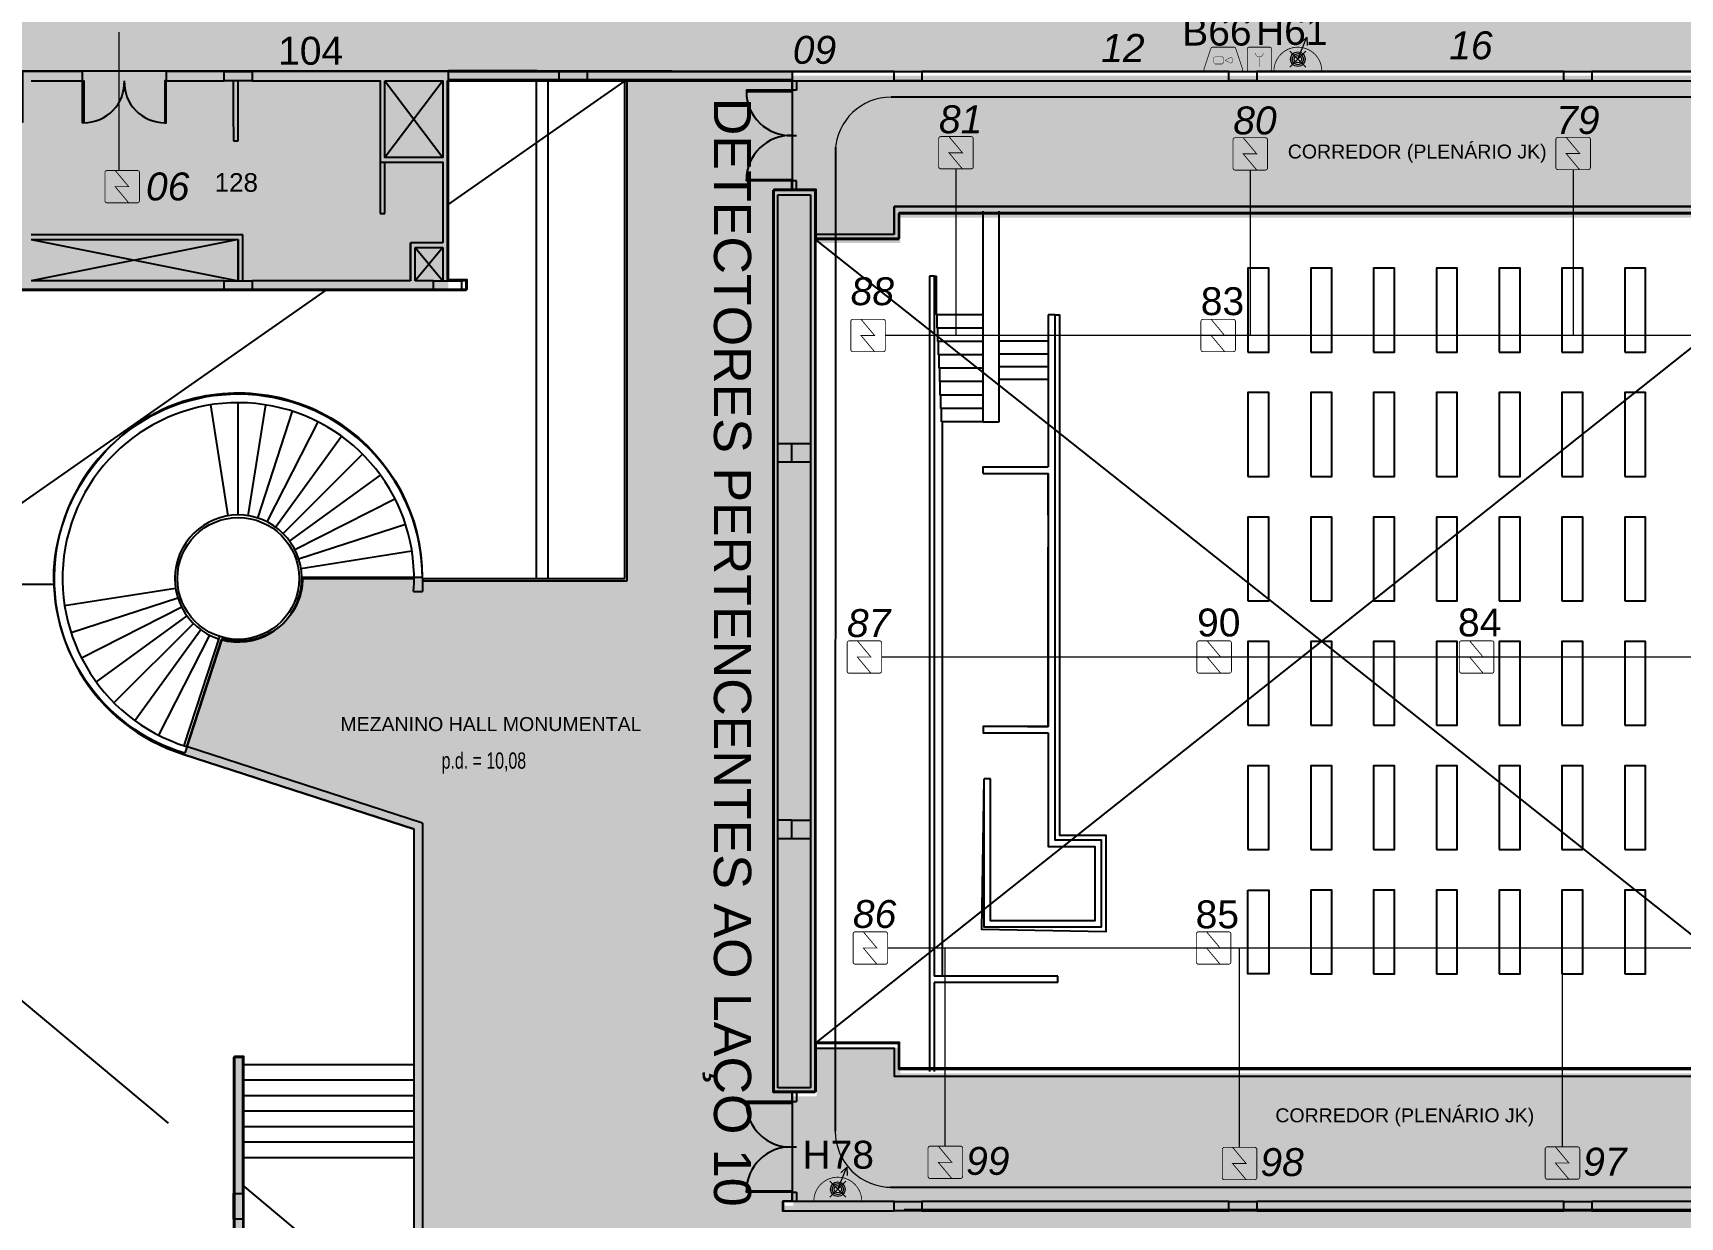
# Model space of a CAD drawing. Header units: metres. Extents: x -331 to 2982, y 362 to 2539.
# Drawn here: x 790.29 to 825.71, y 1563.09 to 1588.55 of the extents above; entities that cross this region are included whole.
import ezdxf
from ezdxf.enums import TextEntityAlignment as Align

# ---------------------------------------------------------------- set-up
doc = ezdxf.new("R2010")
doc.units = ezdxf.units.M
doc.layers.get('0').update_dxf_attribs({"color": 251})
for name, color, linetype in [('72_EGR_BASE_PRIMITIVE', 7, 'Continuous'), ('ALV', 251, 'Continuous'), ('CX', 251, 'Continuous'), ('Det', 251, 'Continuous'), ('DET. FUMAÇA', 1, 'Continuous'), ('Div', 251, 'Continuous'), ('Est', 251, 'Continuous'), ('Pis', 251, 'Continuous'), ('SALAS NOVAS', 7, 'Continuous'), ('Texto_Salas', 251, 'Continuous'), ('vis', 251, 'Continuous')]:
    doc.layers.add(name, color=color, linetype=linetype)
doc.layers.add('_corredores', color=251, linetype='Continuous', plot=False)
doc.layers.add('_salas', color=251, linetype='Continuous', plot=False)
doc.styles.add('DESTAQUE', font='arial.ttf', dxfattribs={"height": 0.4})
doc.styles.get("Standard").update_dxf_attribs({"font": 'arial.ttf', "height": 0.3})
doc.styles.add('X3G_ENTITY_1416AA3F', font='arial.ttf', dxfattribs={"height": 0.6})
doc.styles.add('X3G_ENTITY_1416AA71', font='arial.ttf', dxfattribs={"height": 0.6})
doc.styles.add('X3G_ENTITY_1416AAA3', font='arial.ttf', dxfattribs={"height": 0.6})
doc.styles.add('X3G_ENTITY_1416AAAD', font='arial.ttf', dxfattribs={"height": 0.6})
doc.styles.add('X3G_ENTITY_1416AAB7', font='arial.ttf', dxfattribs={"height": 0.6})
doc.styles.add('X3G_ENTITY_1416AF5C', font='arial.ttf', dxfattribs={"height": 0.6})
doc.styles.add('X3G_ENTITY_1416AF6B', font='arial.ttf', dxfattribs={"height": 0.6})
doc.styles.add('X3G_ENTITY_1416AF75', font='arial.ttf', dxfattribs={"height": 0.6})
doc.styles.add('X3G_ENTITY_1416AF93', font='arial.ttf', dxfattribs={"height": 0.6})
doc.styles.add('X3G_ENTITY_1416AF9D', font='arial.ttf', dxfattribs={"height": 0.6})
doc.styles.add('X3G_ENTITY_1416AFA7', font='arial.ttf', dxfattribs={"height": 0.6})
doc.styles.add('X3G_ENTITY_1416AFB9', font='arial.ttf', dxfattribs={"height": 0.6})
doc.styles.add('X3G_ENTITY_1416AFBB', font='arial.ttf', dxfattribs={"height": 0.6})
doc.styles.add('X3G_ENTITY_1416AFBD', font='arial.ttf', dxfattribs={"height": 0.6})
doc.styles.add('X3G_ENTITY_1416B605', font='arial.ttf', dxfattribs={"height": 0.6})
doc.styles.add('X3G_ENTITY_14218B85', font='arial.ttf', dxfattribs={"height": 0.6})
doc.styles.add('X3G_ENTITY_14218B86', font='arial.ttf', dxfattribs={"height": 0.6})
doc.styles.add('X3G_ENTITY_14218B87', font='arial.ttf', dxfattribs={"height": 0.6})
doc.styles.add('X3G_ENTITY_14218BC9', font='arial.ttf', dxfattribs={"height": 0.6})
doc.styles.add('X3G_ENTITY_14229F2C', font='arial.ttf', dxfattribs={"height": 0.6})
doc.styles.add('X3G_ENTITY_14229FC4', font='arial.ttf', dxfattribs={"height": 0.6})

# ---------------------------------------------------------------- blocks, each defined once
blk = doc.blocks.new('Detector de fumaça')
at = {"layer": 'DET. FUMAÇA', "linetype": 'Continuous', "lineweight": 15, "const_width": 0.0187}
blk.add_lwpolyline([(774.599, 539.816), (775.249, 539.816, -0.414214), (775.296, 539.769), (775.296, 539.167, -0.414214), (775.249, 539.12), (774.599, 539.12, -0.414214), (774.553, 539.167), (774.553, 539.769, -0.414214)], format="xyb", close=True, dxfattribs=at)
blk.add_lwpolyline([(774.773, 539.816), (775.064, 539.468), (774.773, 539.468), (775.064, 539.12)], dxfattribs=at)
blk = doc.blocks.new('WEW')
at = {"color": 1, "lineweight": 0, "true_color": 0xe60000}
for p, q in [((1781.244, 994.005), (1781.439, 994.482)), ((1781.439, 994.482), (1781.308, 994.36)), ((1781.439, 994.482), (1781.447, 994.302)), ((1781.075, 994.175), (1781.413, 993.836)), ((1781.413, 994.175), (1781.075, 993.836))]:
    blk.add_line(p, q, dxfattribs=at)
at = {"color": 1, "true_color": 0xe60000, "const_width": 0.0172}
for points in [[(1779.259, 993.747), (1780.023, 993.747, 0.511918), (1780.056, 993.793), (1779.907, 994.24, 0.322823), (1779.874, 994.263), (1779.408, 994.263, 0.322823), (1779.375, 994.24), (1779.226, 993.793, 0.511918)], [(1780.193, 994.263), (1780.641, 994.263, -0.414214), (1780.675, 994.229), (1780.675, 993.782, -0.414214), (1780.641, 993.747), (1780.193, 993.747, -0.414214), (1780.159, 993.782), (1780.159, 994.229, -0.414214)], [(1780.764, 993.748), (1781.724, 993.748, 0.435311), (1781.759, 993.784, 0.930949), (1780.73, 993.784, 0.435311)]]:
    blk.add_lwpolyline(points, format="xyb", close=True, dxfattribs=at)
at = {"color": 1, "true_color": 0xe60000, "const_width": 0.0086}
for points in [[(1780.336, 994.135), (1780.338, 994.117), (1780.344, 994.099), (1780.351, 994.088), (1780.365, 994.073), (1780.373, 994.067), (1780.386, 994.06), (1780.397, 994.057), (1780.413, 994.055), (1780.421, 994.055), (1780.431, 994.056), (1780.45, 994.062), (1780.464, 994.07), (1780.477, 994.082), (1780.488, 994.096), (1780.494, 994.11), (1780.497, 994.122), (1780.498, 994.13), (1780.498, 994.136)], [(1780.417, 993.837), (1780.417, 994.055)]]:
    blk.add_lwpolyline(points, dxfattribs=at)
for points in [[(1779.463, 994.06), (1779.617, 994.06), (1779.652, 994.026), (1779.652, 993.936), (1779.617, 993.902), (1779.463, 993.902), (1779.428, 993.936), (1779.428, 994.026)], [(1779.832, 993.936), (1779.832, 994.026), (1779.802, 994.044), (1779.679, 993.981), (1779.802, 993.918)]]:
    blk.add_lwpolyline(points, close=True, dxfattribs=at)
at = {"color": 1, "lineweight": 0, "true_color": 0xe60000}
for radius in [0.158, 0.119, 0.0774]:
    blk.add_circle((1781.244, 994.005), radius, dxfattribs=at)
blk = doc.blocks.new('1ec0c341-9e41-4af0-ab63-ad7bc14689a9')
at = {"color": 1, "lineweight": 0, "true_color": 0xe60000}
for p, q in [((807.868, 1562.431), (808.063, 1562.908)), ((808.063, 1562.908), (807.931, 1562.786)), ((808.063, 1562.908), (808.071, 1562.728)), ((807.698, 1562.601), (808.037, 1562.262)), ((808.037, 1562.601), (807.698, 1562.262))]:
    blk.add_line(p, q, dxfattribs=at)
at = {"color": 1, "true_color": 0xe60000, "const_width": 0.0172}
blk.add_lwpolyline([(807.388, 1562.174), (808.348, 1562.174, 0.435311), (808.382, 1562.21, 0.930949), (807.353, 1562.21, 0.435311)], format="xyb", close=True, dxfattribs=at)
at = {"color": 1, "lineweight": 0, "true_color": 0xe60000}
for radius in [0.158, 0.119, 0.0774]:
    blk.add_circle((807.868, 1562.431), radius, dxfattribs=at)

msp = doc.modelspace()

# ---------------------------------------------------------------- hatches: boundary and pattern name
at = {"layer": '_corredores', "transparency": 33554508}
h = msp.add_hatch(color=256, dxfattribs=at)
h.dxf.hatch_style = 1
h.paths.add_polyline_path([(849.579, 1608.941), (849.579, 1612.216), (852.229, 1612.216), (852.229, 1614.651), (851.629, 1614.651), (851.629, 1624.564), (870.399, 1624.564), (870.399, 1626.4), (870.209, 1626.4), (870.209, 1626.597), (870.023, 1626.784), (866.324, 1626.785), (866.308, 1626.751), (866.204, 1626.834), (865.442, 1627.594), (864.014, 1627.594), (862.586, 1627.594), (861.776, 1626.785), (861.74, 1626.785), (861.736, 1626.784), (861.723, 1626.783), (861.705, 1626.783), (858.111, 1626.785), (857.764, 1626.438), (857.417, 1626.785), (853.824, 1626.785), (853.808, 1626.751), (853.704, 1626.834), (852.942, 1627.594), (851.514, 1627.594), (849.768, 1627.594), (849.768, 1626.834), (849.628, 1626.834), (849.628, 1629.914), (841.254, 1629.914), (841.254, 1628.074), (840.494, 1628.074), (840.494, 1627.116), (840.776, 1626.834), (840.394, 1626.452), (840.062, 1626.785), (836.454, 1626.785), (836.439, 1626.751), (836.334, 1626.834), (835.573, 1627.594), (834.144, 1627.594), (832.716, 1627.594), (831.906, 1626.785), (831.87, 1626.785), (831.867, 1626.784), (831.853, 1626.783), (831.835, 1626.783), (828.241, 1626.785), (827.894, 1626.438), (827.548, 1626.785), (823.954, 1626.785), (823.938, 1626.751), (823.834, 1626.834), (823.072, 1627.594), (821.644, 1627.594), (820.215, 1627.594), (819.405, 1626.785), (819.37, 1626.785), (819.366, 1626.784), (819.353, 1626.783), (819.335, 1626.783), (815.741, 1626.785), (815.394, 1626.438), (815.047, 1626.785), (811.454, 1626.785), (811.438, 1626.751), (811.334, 1626.834), (810.572, 1627.594), (809.144, 1627.594), (807.715, 1627.594), (806.906, 1626.785), (806.87, 1626.785), (806.866, 1626.784), (806.853, 1626.783), (806.835, 1626.783), (803.241, 1626.785), (802.894, 1626.438), (802.547, 1626.785), (798.954, 1626.785), (798.938, 1626.751), (798.834, 1626.834), (798.072, 1627.594), (796.644, 1627.594), (795.215, 1627.594), (794.406, 1626.785), (794.37, 1626.785), (794.366, 1626.784), (794.353, 1626.783), (794.335, 1626.783), (790.741, 1626.785), (790.394, 1626.438), (790.047, 1626.785), (786.454, 1626.785), (786.438, 1626.751), (786.334, 1626.834), (785.572, 1627.594), (784.144, 1627.594), (782.716, 1627.594), (781.906, 1626.785), (781.87, 1626.785), (781.866, 1626.784), (781.853, 1626.783), (781.835, 1626.783), (778.241, 1626.785), (777.894, 1626.438), (777.547, 1626.785), (773.954, 1626.785), (773.938, 1626.751), (773.834, 1626.834), (773.072, 1627.594), (771.644, 1627.594), (770.216, 1627.594), (769.406, 1626.785), (769.37, 1626.785), (769.367, 1626.784), (769.353, 1626.783), (769.335, 1626.783), (765.635, 1626.784), (765.449, 1626.597), (765.449, 1626.4), (765.259, 1626.4), (765.259, 1624.564), (770.104, 1624.564), (770.104, 1614.651), (770.414, 1614.651), (770.414, 1605.531), (765.029, 1605.531), (765.029, 1610.831), (763.829, 1610.831), (763.829, 1605.531), (755.929, 1605.531), (755.929, 1610.831), (754.829, 1610.831), (754.829, 1605.531), (746.079, 1605.531), (746.079, 1601.916), (748.449, 1601.916), (748.449, 1603.616), (748.049, 1603.616), (748.049, 1603.816), (754.474, 1603.816), (754.474, 1603.616), (754.149, 1603.616), (754.149, 1601.916), (754.474, 1601.916), (754.474, 1601.716), (754.474, 1601.191), (757.974, 1601.191), (757.974, 1603.591), (757.974, 1603.791), (768.029, 1603.791), (768.029, 1603.771), (768.834, 1603.771), (768.834, 1595.811), (768.004, 1595.811), (768.004, 1595.791), (762.364, 1595.791), (762.364, 1590.581), (754.174, 1590.581), (754.174, 1593.066), (752.499, 1593.066), (752.499, 1560.541), (752.299, 1560.541), (752.299, 1561.441), (751.199, 1561.441), (751.199, 1558.116), (752.299, 1558.116), (752.299, 1559.116), (752.499, 1559.116), (752.499, 1557.116), (755.419, 1557.116), (755.419, 1558.966), (753.924, 1558.966), (753.924, 1563.441), (754.189, 1563.441), (754.189, 1587.651), (760.824, 1587.651), (760.824, 1587.741), (768.929, 1587.741), (768.929, 1563.841), (770.329, 1563.841), (770.329, 1587.741), (771.929, 1587.741), (773.029, 1587.741), (775.879, 1587.741), (775.879, 1586.641), (777.179, 1586.641), (777.179, 1587.741), (788.779, 1587.741), (788.779, 1586.641), (790.079, 1586.641), (790.079, 1587.741), (802.329, 1587.741), (804.029, 1587.741), (844.979, 1587.741), (844.979, 1587.916), (845.279, 1587.916), (845.279, 1587.563), (845.279, 1563.241), (806.429, 1563.241), (806.429, 1563.441), (806.629, 1563.441), (806.629, 1565.791), (806.229, 1565.791), (806.229, 1585.191), (806.629, 1585.191), (806.629, 1587.541), (803.039, 1587.541), (803.039, 1576.841), (798.689, 1576.841), (796.094, 1576.841, -0.496898), (794.36, 1575.527), (793.559, 1573.063), (798.509, 1571.449), (798.509, 1560.721), (794.829, 1560.721), (794.829, 1560.541), (794.829, 1557.551), (801.129, 1557.551), (801.129, 1556.451), (802.329, 1556.451), (802.329, 1557.551), (805.229, 1557.551), (805.229, 1556.451), (806.429, 1556.451), (806.429, 1560.691), (845.279, 1560.691), (845.279, 1555.997), (846.404, 1555.997), (846.404, 1556.891), (846.054, 1556.891), (846.054, 1556.991), (846.454, 1556.991), (846.454, 1560.691), (849.204, 1560.691), (849.204, 1556.991), (849.604, 1556.991), (849.604, 1556.891), (849.254, 1556.891), (849.254, 1555.997), (850.479, 1555.997), (850.479, 1563.241), (849.579, 1563.241), (849.579, 1572.291), (849.579, 1575.941), (849.579, 1587.563), (849.579, 1588.141), (849.679, 1588.141), (849.679, 1587.991), (866.719, 1587.991), (870.339, 1587.991), (870.339, 1595.791), (866.429, 1595.791), (866.429, 1595.721), (852.429, 1595.721), (852.429, 1590.391), (849.579, 1590.391)])
h.paths.add_polyline_path([(845.139, 1595.841), (845.279, 1595.841), (845.279, 1590.341), (839.679, 1590.341), (775.879, 1590.341), (773.004, 1590.341), (773.004, 1595.811), (771.774, 1595.811), (771.774, 1603.766), (773.119, 1603.766), (773.119, 1603.821), (845.139, 1603.821)], flags=16)
h.paths.add_polyline_path([(846.026, 1605.531), (845.019, 1605.531), (845.019, 1609.931), (845.029, 1610.831), (843.829, 1610.831), (843.829, 1605.531), (835.029, 1605.531), (835.029, 1610.831), (833.829, 1610.831), (833.829, 1605.531), (825.029, 1605.531), (825.029, 1610.831), (823.829, 1610.831), (823.829, 1605.531), (815.029, 1605.531), (815.029, 1610.831), (813.829, 1610.831), (813.829, 1605.531), (805.029, 1605.531), (805.029, 1610.831), (803.829, 1610.831), (803.829, 1605.531), (795.029, 1605.531), (795.029, 1610.831), (793.829, 1610.831), (793.829, 1605.531), (785.029, 1605.531), (785.029, 1610.831), (783.829, 1610.831), (783.829, 1605.531), (775.029, 1605.531), (775.029, 1610.831), (773.999, 1610.831), (773.999, 1605.531), (773.214, 1605.531), (773.214, 1614.651), (773.144, 1614.651), (773.144, 1620.131), (775.164, 1620.131), (775.164, 1622.051), (773.644, 1622.051), (773.644, 1621.631), (773.184, 1621.631), (773.184, 1624.564), (845.949, 1624.563), (845.949, 1621.631), (845.489, 1621.631), (845.489, 1622.051), (843.989, 1622.051), (843.989, 1621.631), (843.969, 1620.131), (845.949, 1620.131), (845.949, 1614.651), (846.026, 1614.651)], flags=16)
h.paths.add_polyline_path([(865.19, 1593.806, -2.788173), (864.407, 1590.628), (864.569, 1590.706), (864.758, 1590.381), (866.058, 1591.278, -0.450063), (866.35, 1592.463), (865.616, 1593.862), (865.298, 1593.662)], flags=16)
h.paths.add_polyline_path([(845.264, 1626.452), (844.882, 1626.834), (845.264, 1627.216), (845.646, 1626.834)], flags=16)
h.paths.add_polyline_path([(851.514, 1626.452), (851.132, 1626.834), (851.514, 1627.216), (851.896, 1626.834)], flags=16)
h.paths.add_polyline_path([(834.144, 1626.452), (833.762, 1626.834), (834.144, 1627.216), (834.526, 1626.834)], flags=16)
h.paths.add_polyline_path([(864.014, 1626.452), (863.632, 1626.834), (864.014, 1627.216), (864.396, 1626.834)], flags=16)
h.paths.add_polyline_path([(821.644, 1626.452), (821.262, 1626.834), (821.644, 1627.216), (822.026, 1626.834)], flags=16)
h.paths.add_polyline_path([(809.526, 1626.834), (809.144, 1626.452), (808.762, 1626.834), (809.144, 1627.216)], flags=16)
h.paths.add_polyline_path([(797.026, 1626.834), (796.644, 1626.452), (796.262, 1626.834), (796.644, 1627.216)], flags=16)
h.paths.add_polyline_path([(784.526, 1626.834), (784.144, 1626.452), (783.762, 1626.834), (784.144, 1627.216)], flags=16)
h.paths.add_polyline_path([(772.026, 1626.834), (771.644, 1626.452), (771.262, 1626.834), (771.644, 1627.216)], flags=16)
h.paths.add_polyline_path([(767.575, 1593.944), (767.428, 1593.841), (767.223, 1594.085), (766.329, 1593.191, -0.414214), (766.329, 1592.392), (767.223, 1591.497), (767.428, 1591.741), (767.575, 1591.638, -3.171595)], flags=16)
at = {"layer": '_salas', "transparency": 33554559}
h = msp.add_hatch(color=256, dxfattribs=at)
h.dxf.hatch_style = 1
h.paths.add_polyline_path([(788.759, 1586.621), (788.759, 1587.721), (777.159, 1587.721), (777.159, 1586.621), (775.859, 1586.621), (775.859, 1583.021), (799.209, 1583.021), (799.209, 1587.721), (790.059, 1587.721), (790.059, 1586.621)])
h = msp.add_hatch(color=256, dxfattribs=at)
h.dxf.hatch_style = 1
h.paths.add_polyline_path([(788.779, 1586.641), (788.779, 1587.741), (777.179, 1587.741), (777.179, 1586.641), (775.879, 1586.641), (775.879, 1583.041), (799.229, 1583.041), (799.229, 1587.741), (790.079, 1587.741), (790.079, 1586.641)])
h = msp.add_hatch(color=256, dxfattribs=at)
h.dxf.hatch_style = 1
h.paths.add_polyline_path([(799.209, 1587.721), (799.209, 1587.521), (806.609, 1587.521), (806.609, 1587.721), (804.009, 1587.721), (802.309, 1587.721)])
h = msp.add_hatch(color=256, dxfattribs=at)
h.dxf.hatch_style = 1
h.paths.add_polyline_path([(799.229, 1587.741), (799.229, 1587.541), (806.629, 1587.541), (806.629, 1587.741), (804.029, 1587.741), (802.329, 1587.741)])
h = msp.add_hatch(color=256, dxfattribs=at)
h.dxf.hatch_style = 1
h.paths.add_polyline_path([(845.294, 1587.453), (845.294, 1587.807), (844.994, 1587.807), (844.994, 1587.632), (806.644, 1587.632), (806.644, 1585.082), (807.144, 1585.082), (807.144, 1584.032), (808.944, 1584.032), (808.944, 1584.582), (809.704, 1584.582), (826.764, 1584.582), (826.764, 1584.062), (828.964, 1584.062), (828.964, 1583.842), (828.964, 1566.702), (826.694, 1566.702), (826.694, 1566.182), (809.704, 1566.182), (808.944, 1566.182), (808.944, 1566.732), (807.144, 1566.732), (807.144, 1565.682), (806.644, 1565.682), (806.644, 1563.332), (806.444, 1563.332), (806.444, 1563.132), (845.294, 1563.132)])
h = msp.add_hatch(color=256, dxfattribs=at)
h.dxf.hatch_style = 1
h.paths.add_polyline_path([(807.129, 1585.191), (806.229, 1585.191), (806.229, 1565.791), (807.129, 1565.791)])
h = msp.add_hatch(color=256, dxfattribs=at)
h.dxf.hatch_style = 1
h.paths.add_polyline_path([(807.109, 1585.171), (806.209, 1585.171), (806.209, 1565.771), (807.109, 1565.771)])
h = msp.add_hatch(color=256, dxfattribs=at)
h.dxf.hatch_style = 1
h.paths.add_polyline_path([(802.329, 1556.451), (801.129, 1556.451), (801.129, 1557.551), (794.829, 1557.551), (794.829, 1560.541), (794.829, 1560.721), (794.829, 1566.541), (794.629, 1566.541), (794.629, 1550.741), (794.829, 1550.741), (794.829, 1552.531), (806.529, 1552.531), (806.529, 1556.451), (806.429, 1556.451), (805.229, 1556.451), (805.229, 1557.551), (802.329, 1557.551)])

# ---------------------------------------------------------------- linework, layer by layer
at = {"lineweight": 0}
for p, q in [((799.229, 1587.541), (799.229, 1587.741)), ((802.329, 1587.741), (804.029, 1587.741)), ((806.629, 1587.541), (806.629, 1587.741))]:
    msp.add_line(p, q, dxfattribs=at)
at = {"color": 251}
for p, q in [((799.229, 1587.541), (799.229, 1587.741)), ((802.329, 1587.741), (804.029, 1587.741)), ((806.629, 1587.541), (806.629, 1587.741))]:
    msp.add_line(p, q, dxfattribs=at)
at = {"lineweight": 0}
for points in [[(775.879, 1586.641), (777.179, 1586.641), (777.179, 1587.741), (788.779, 1587.741), (788.779, 1586.641), (790.079, 1586.641), (790.079, 1587.741), (802.329, 1587.741)], [(801.139, 1587.741), (799.229, 1587.741)], [(775.879, 1583.041), (799.629, 1583.041), (799.629, 1583.241), (799.229, 1583.241), (799.229, 1587.541)], [(806.429, 1563.241), (806.429, 1563.441), (806.629, 1563.441), (806.629, 1565.791), (806.229, 1565.791), (806.229, 1585.191), (806.629, 1585.191), (806.629, 1587.541), (799.229, 1587.541)], [(806.629, 1585.191), (807.129, 1585.191), (807.129, 1584.141)], [(807.129, 1566.841), (807.129, 1565.791), (806.629, 1565.791)], [(794.829, 1557.551), (794.829, 1566.541), (794.629, 1566.541), (794.629, 1550.741), (794.829, 1550.741), (794.829, 1552.531)], [(845.279, 1563.241), (809.029, 1563.241)]]:
    msp.add_lwpolyline(points, dxfattribs=at)
at = {"color": 251}
for points in [[(775.879, 1586.641), (777.179, 1586.641), (777.179, 1587.741), (788.779, 1587.741), (788.779, 1586.641), (790.079, 1586.641), (790.079, 1587.741), (802.329, 1587.741)], [(801.139, 1587.741), (799.229, 1587.741)], [(775.879, 1583.041), (799.629, 1583.041), (799.629, 1583.241), (799.229, 1583.241), (799.229, 1587.541)], [(806.429, 1563.241), (806.429, 1563.441), (806.629, 1563.441), (806.629, 1565.791), (806.229, 1565.791), (806.229, 1585.191), (806.629, 1585.191), (806.629, 1587.541), (799.229, 1587.541)], [(806.629, 1585.191), (807.129, 1585.191), (807.129, 1584.141)], [(807.129, 1566.841), (807.129, 1565.791), (806.629, 1565.791)], [(794.829, 1557.551), (794.829, 1566.541), (794.629, 1566.541), (794.629, 1550.741), (794.829, 1550.741), (794.829, 1552.531)], [(845.279, 1563.241), (809.029, 1563.241)]]:
    msp.add_lwpolyline(points, dxfattribs=at)
at = {"lineweight": 0}
msp.add_lwpolyline([(809.689, 1584.691), (826.749, 1584.691), (826.749, 1584.171), (828.949, 1584.171), (828.949, 1583.951), (828.949, 1566.811), (826.679, 1566.811), (826.679, 1566.291), (809.689, 1566.291), (808.929, 1566.291), (808.929, 1566.841), (807.129, 1566.841), (807.129, 1584.141), (808.929, 1584.141), (808.929, 1584.691)], close=True, dxfattribs=at)
at = {"color": 251}
msp.add_lwpolyline([(809.689, 1584.691), (826.749, 1584.691), (826.749, 1584.171), (828.949, 1584.171), (828.949, 1583.951), (828.949, 1566.811), (826.679, 1566.811), (826.679, 1566.291), (809.689, 1566.291), (808.929, 1566.291), (808.929, 1566.841), (807.129, 1566.841), (807.129, 1584.141), (808.929, 1584.141), (808.929, 1584.691)], close=True, dxfattribs=at)
at = {"lineweight": 0}
msp.add_lwpolyline([(793.559, 1573.063, -0.352557), (790.756, 1577.163, -0.264208), (793.188, 1580.512, -0.535617), (798.664, 1576.841), (796.094, 1576.841, -0.496898), (794.36, 1575.527)], format="xyb", close=True, dxfattribs=at)
at = {"color": 251}
msp.add_lwpolyline([(793.559, 1573.063, -0.352557), (790.756, 1577.163, -0.264208), (793.188, 1580.512, -0.535617), (798.664, 1576.841), (796.094, 1576.841, -0.496898), (794.36, 1575.527)], format="xyb", close=True, dxfattribs=at)
at = {"layer": '72_EGR_BASE_PRIMITIVE', "color": 230, "linetype": 'Continuous', "lineweight": -3, "true_color": 0xff0080}
for p, q in [((841.405, 1587.17), (808.744, 1587.173)), ((807.548, 1586.093), (807.544, 1564.936)), ((808.736, 1563.729), (841.427, 1563.729))]:
    msp.add_line(p, q, dxfattribs=at)
at = {"layer": 'ALV', "color": 251}
for p, q in [((791.359, 1587.721), (790.059, 1587.721)), ((791.359, 1587.721), (790.059, 1587.721)), ((791.359, 1587.521), (791.359, 1587.721)), ((791.359, 1587.521), (791.359, 1587.721)), ((794.409, 1587.721), (793.159, 1587.721)), ((799.209, 1587.721), (844.959, 1587.721)), ((790.259, 1587.521), (791.359, 1587.521)), ((793.159, 1587.521), (794.409, 1587.521)), ((799.209, 1587.521), (844.959, 1587.521)), ((797.759, 1585.771), (797.759, 1584.67)), ((797.859, 1584.67), (797.859, 1585.771)), ((806.209, 1585.171), (807.109, 1585.171)), ((806.209, 1565.771), (806.209, 1585.171)), ((806.309, 1585.071), (807.009, 1585.071)), ((806.309, 1565.871), (806.309, 1585.071)), ((807.009, 1585.071), (807.009, 1565.871)), ((807.109, 1585.171), (807.109, 1565.771)), ((797.759, 1584.67), (797.859, 1584.67)), ((808.809, 1584.821), (826.829, 1584.821)), ((808.809, 1584.821), (808.809, 1584.671)), ((808.809, 1584.221), (808.809, 1584.821)), ((826.829, 1584.821), (808.809, 1584.821)), ((808.809, 1584.821), (808.809, 1584.671)), ((808.809, 1584.671), (808.809, 1584.221)), ((808.809, 1584.671), (808.809, 1584.221)), ((808.909, 1584.671), (808.909, 1584.121)), ((808.909, 1584.671), (826.729, 1584.671)), ((808.909, 1584.121), (808.909, 1584.671)), ((794.809, 1584.214), (790.259, 1584.214)), ((790.259, 1584.114), (794.709, 1584.114)), ((794.709, 1583.221), (794.709, 1584.114)), ((794.709, 1584.114), (794.709, 1583.221)), ((794.809, 1583.221), (794.809, 1584.214)), ((794.809, 1583.221), (794.809, 1584.214)), ((808.809, 1584.221), (807.109, 1584.221)), ((808.809, 1584.221), (807.109, 1584.221)), ((807.109, 1584.221), (807.109, 1584.121)), ((808.909, 1584.121), (807.109, 1584.121)), ((807.109, 1584.121), (808.909, 1584.121)), ((808.809, 1584.221), (808.809, 1584.221)), ((798.409, 1583.221), (798.409, 1584.039)), ((799.109, 1584.039), (798.409, 1584.039)), ((798.409, 1584.039), (798.409, 1583.221)), ((798.509, 1583.221), (798.509, 1583.939)), ((798.509, 1583.221), (798.509, 1583.939)), ((798.509, 1583.939), (799.109, 1583.939)), ((794.409, 1583.221), (790.259, 1583.221)), ((794.409, 1583.221), (790.259, 1583.221)), ((773.109, 1583.021), (799.509, 1583.021)), ((787.809, 1583.021), (794.409, 1583.021)), ((806.309, 1579.721), (807.009, 1579.721)), ((807.009, 1579.321), (806.309, 1579.321)), ((806.609, 1571.621), (806.309, 1571.621)), ((806.609, 1571.221), (806.309, 1571.221)), ((808.809, 1566.121), (826.759, 1566.121)), ((808.909, 1566.271), (826.659, 1566.271)), ((807.109, 1565.771), (806.209, 1565.771)), ((807.009, 1565.871), (806.309, 1565.871))]:
    msp.add_line(p, q, dxfattribs=at)
for points in [[(794.409, 1587.721), (793.159, 1587.721), (793.159, 1587.521), (794.409, 1587.521)], [(794.409, 1587.721), (793.159, 1587.721), (793.159, 1587.521), (794.409, 1587.521)], [(808.809, 1587.721), (802.209, 1587.721), (802.209, 1587.521), (808.809, 1587.521)], [(816.009, 1587.721), (809.409, 1587.721), (809.409, 1587.521), (816.009, 1587.521)], [(823.209, 1587.721), (816.609, 1587.721), (816.609, 1587.521), (823.209, 1587.521)], [(830.409, 1587.721), (823.809, 1587.721), (823.809, 1587.521), (830.409, 1587.521)], [(797.859, 1587.521), (799.109, 1587.521), (799.109, 1585.871), (797.859, 1585.871)], [(799.609, 1583.221), (799.509, 1583.221), (799.509, 1583.021), (799.609, 1583.021)], [(794.809, 1566.521), (794.609, 1566.521), (794.609, 1563.596), (794.809, 1563.596)]]:
    msp.add_lwpolyline(points, close=True, dxfattribs=at)
for points in [[(799.109, 1583.939), (799.109, 1583.221), (799.209, 1583.221), (799.209, 1587.521), (801.609, 1587.521), (801.609, 1587.721), (799.209, 1587.721), (797.709, 1587.721), (795.009, 1587.721), (795.009, 1587.521), (797.709, 1587.521), (797.759, 1587.521), (797.759, 1585.771), (799.109, 1585.771), (799.109, 1584.039)], [(798.409, 1583.221), (795.009, 1583.221), (795.009, 1583.021), (798.909, 1583.021), (798.909, 1583.221), (798.509, 1583.221)], [(828.929, 1566.791), (828.929, 1566.791), (828.859, 1566.791), (826.659, 1566.791), (826.659, 1566.271), (808.909, 1566.271), (808.909, 1566.821), (807.109, 1566.821), (807.109, 1566.721), (808.809, 1566.721), (808.809, 1566.271), (808.809, 1566.121), (826.759, 1566.121), (826.759, 1566.691), (828.929, 1566.691), (828.929, 1566.691)], [(794.609, 1566.521), (794.609, 1558.421)], [(794.809, 1566.521), (794.809, 1560.701)]]:
    msp.add_lwpolyline(points, dxfattribs=at)
at = {"layer": 'ALV', "color": 251, "ltscale": 0.8}
for points in [[(808.809, 1563.421), (806.409, 1563.421), (806.409, 1563.221), (808.809, 1563.221)], [(808.809, 1563.421), (806.409, 1563.421), (806.409, 1563.221), (808.809, 1563.221)], [(816.009, 1563.421), (809.409, 1563.421), (809.409, 1563.221), (816.009, 1563.221)], [(823.209, 1563.421), (816.609, 1563.421), (816.609, 1563.221), (823.209, 1563.221)], [(830.409, 1563.421), (823.809, 1563.421), (823.809, 1563.221), (830.409, 1563.221)]]:
    msp.add_lwpolyline(points, close=True, dxfattribs=at)
at = {"layer": 'CX', "color": 251, "ltscale": 0.8}
for p, q in [((806.609, 1586.346), (806.709, 1586.346)), ((806.609, 1565.771), (806.609, 1565.541)), ((806.709, 1565.771), (806.709, 1565.571)), ((806.609, 1565.571), (806.709, 1565.571)), ((806.609, 1564.596), (806.709, 1564.596)), ((806.609, 1563.651), (806.609, 1563.421)), ((806.609, 1563.621), (806.709, 1563.621)), ((806.709, 1563.621), (806.709, 1563.421))]:
    msp.add_line(p, q, dxfattribs=at)
at = {"layer": 'CX', "color": 251, "ltscale": 8}
for points in [[(791.359, 1587.521), (791.389, 1587.521), (791.389, 1586.621), (791.359, 1586.621)], [(793.159, 1587.521), (793.129, 1587.521), (793.129, 1586.621), (793.159, 1586.621)]]:
    msp.add_lwpolyline(points, close=True, dxfattribs=at)
at = {"layer": 'CX', "color": 251, "ltscale": 0.8}
for points in [[(805.634, 1587.291), (806.609, 1587.291), (806.609, 1587.321), (805.634, 1587.321)], [(805.634, 1585.401), (806.609, 1585.401), (806.609, 1585.371), (805.634, 1585.371)], [(805.634, 1565.541), (806.609, 1565.541), (806.609, 1565.571), (805.634, 1565.571)], [(805.634, 1563.651), (806.609, 1563.651), (806.609, 1563.621), (805.634, 1563.621)]]:
    msp.add_lwpolyline(points, close=True, dxfattribs=at)
at = {"layer": 'CX', "color": 251, "ltscale": 8}
for centre, start, end in [((791.389, 1587.492), 270, 1.942), ((793.129, 1587.492), 178.058, 270)]:
    msp.add_arc(centre, 0.871, start, end, dxfattribs=at)
at = {"layer": 'CX', "color": 251, "ltscale": 0.8}
for centre, start, end in [((806.579, 1587.291), 180, 271.7903), ((806.579, 1585.401), 88.2097, 180), ((806.579, 1565.541), 180, 271.7903), ((806.579, 1563.651), 88.2097, 180)]:
    msp.add_arc(centre, 0.945, start, end, dxfattribs=at)
at = {"layer": 'Det', "color": 251, "ltscale": 0.8}
for p, q in [((799.109, 1587.521), (797.859, 1585.871)), ((797.859, 1587.521), (799.109, 1585.871)), ((790.259, 1584.114), (794.709, 1583.221)), ((794.709, 1584.114), (790.259, 1583.221)), ((799.109, 1583.939), (798.509, 1583.221)), ((798.509, 1583.939), (799.109, 1583.221))]:
    msp.add_line(p, q, dxfattribs=at)
at = {"layer": 'Det', "color": 251}
for p, q in [((803.019, 1587.521), (799.209, 1584.855)), ((801.119, 1576.821), (801.119, 1587.521)), ((801.369, 1576.821), (801.369, 1587.521)), ((810.725, 1580.191), (810.725, 1584.721)), ((811.069, 1580.191), (811.069, 1584.721)), ((828.929, 1584.151), (807.109, 1566.821)), ((807.109, 1584.121), (828.929, 1566.791)), ((793.208, 1565.111), (770.509, 1584.065)), ((809.569, 1583.321), (809.569, 1566.221)), ((809.669, 1583.321), (809.569, 1583.321)), ((809.669, 1583.321), (809.669, 1568.271)), ((809.669, 1583.321), (809.723, 1583.321)), ((809.723, 1582.491), (809.723, 1583.321)), ((796.588, 1583.021), (770.509, 1564.772)), ((810.725, 1582.491), (809.723, 1582.491)), ((809.737, 1582.204), (809.737, 1582.491)), ((812.265, 1582.491), (812.125, 1582.491)), ((812.125, 1582.491), (812.125, 1579.221)), ((810.725, 1582.204), (809.737, 1582.204)), ((809.75, 1581.916), (809.75, 1582.204)), ((810.725, 1581.916), (809.75, 1581.916)), ((809.764, 1581.629), (809.764, 1581.916)), ((812.125, 1581.921), (811.069, 1581.921)), ((812.125, 1581.648), (811.069, 1581.648)), ((810.725, 1581.629), (809.764, 1581.629)), ((809.777, 1581.341), (809.777, 1581.629)), ((810.725, 1581.341), (809.777, 1581.341)), ((809.791, 1581.054), (809.791, 1581.341)), ((812.125, 1581.374), (811.069, 1581.374)), ((810.725, 1581.054), (809.791, 1581.054)), ((809.804, 1580.766), (809.804, 1581.054)), ((812.125, 1581.101), (811.069, 1581.101)), ((810.725, 1580.766), (809.804, 1580.766)), ((809.818, 1580.479), (809.818, 1580.766)), ((810.725, 1580.479), (809.818, 1580.479)), ((809.831, 1580.191), (809.831, 1580.479)), ((810.725, 1580.191), (809.831, 1580.191)), ((809.845, 1580.191), (809.845, 1568.271)), ((810.725, 1580.191), (811.069, 1580.191)), ((790.751, 1576.688), (777.168, 1576.694)), ((810.885, 1572.511), (810.745, 1572.511)), ((812.329, 1568.271), (809.669, 1568.271)), ((812.329, 1568.131), (812.329, 1568.271)), ((809.669, 1568.131), (809.669, 1566.221)), ((812.329, 1568.131), (809.669, 1568.131)), ((794.809, 1566.371), (798.489, 1566.371)), ((794.809, 1566.038), (798.489, 1566.038)), ((794.809, 1565.704), (798.489, 1565.704)), ((794.809, 1565.371), (798.489, 1565.371)), ((794.809, 1565.038), (798.489, 1565.038)), ((794.809, 1564.704), (798.489, 1564.704)), ((794.809, 1564.371), (798.489, 1564.371)), ((798.489, 1560.701), (794.809, 1563.774))]:
    msp.add_line(p, q, dxfattribs=at)
for points in [[(816.419, 1581.691), (816.869, 1581.691), (816.869, 1583.491), (816.419, 1583.491)], [(817.769, 1581.691), (818.219, 1581.691), (818.219, 1583.491), (817.769, 1583.491)], [(819.119, 1581.691), (819.569, 1581.691), (819.569, 1583.491), (819.119, 1583.491)], [(820.469, 1581.691), (820.919, 1581.691), (820.919, 1583.491), (820.469, 1583.491)], [(821.819, 1581.691), (822.269, 1581.691), (822.269, 1583.491), (821.819, 1583.491)], [(823.169, 1581.691), (823.619, 1581.691), (823.619, 1583.491), (823.169, 1583.491)], [(824.519, 1581.691), (824.969, 1581.691), (824.969, 1583.491), (824.519, 1583.491)], [(816.419, 1579.017), (816.869, 1579.017), (816.869, 1580.817), (816.419, 1580.817)], [(817.769, 1579.017), (818.219, 1579.017), (818.219, 1580.817), (817.769, 1580.817)], [(819.119, 1579.017), (819.569, 1579.017), (819.569, 1580.817), (819.119, 1580.817)], [(820.469, 1579.017), (820.919, 1579.017), (820.919, 1580.817), (820.469, 1580.817)], [(821.819, 1579.017), (822.269, 1579.017), (822.269, 1580.817), (821.819, 1580.817)], [(823.169, 1579.017), (823.619, 1579.017), (823.619, 1580.817), (823.169, 1580.817)], [(824.519, 1579.017), (824.969, 1579.017), (824.969, 1580.817), (824.519, 1580.817)], [(816.419, 1576.343), (816.869, 1576.343), (816.869, 1578.143), (816.419, 1578.143)], [(817.769, 1576.343), (818.219, 1576.343), (818.219, 1578.143), (817.769, 1578.143)], [(819.119, 1576.343), (819.569, 1576.343), (819.569, 1578.143), (819.119, 1578.143)], [(820.469, 1576.343), (820.919, 1576.343), (820.919, 1578.143), (820.469, 1578.143)], [(821.819, 1576.343), (822.269, 1576.343), (822.269, 1578.143), (821.819, 1578.143)], [(823.169, 1576.343), (823.619, 1576.343), (823.619, 1578.143), (823.169, 1578.143)], [(824.519, 1576.343), (824.969, 1576.343), (824.969, 1578.143), (824.519, 1578.143)], [(816.419, 1573.669), (816.869, 1573.669), (816.869, 1575.469), (816.419, 1575.469)], [(817.769, 1573.669), (818.219, 1573.669), (818.219, 1575.469), (817.769, 1575.469)], [(819.119, 1573.669), (819.569, 1573.669), (819.569, 1575.469), (819.119, 1575.469)], [(820.469, 1573.669), (820.919, 1573.669), (820.919, 1575.469), (820.469, 1575.469)], [(821.819, 1573.669), (822.269, 1573.669), (822.269, 1575.469), (821.819, 1575.469)], [(823.169, 1573.669), (823.619, 1573.669), (823.619, 1575.469), (823.169, 1575.469)], [(824.519, 1573.669), (824.969, 1573.669), (824.969, 1575.469), (824.519, 1575.469)], [(816.419, 1570.995), (816.869, 1570.995), (816.869, 1572.795), (816.419, 1572.795)], [(817.769, 1570.995), (818.219, 1570.995), (818.219, 1572.795), (817.769, 1572.795)], [(819.119, 1570.995), (819.569, 1570.995), (819.569, 1572.795), (819.119, 1572.795)], [(820.469, 1570.995), (820.919, 1570.995), (820.919, 1572.795), (820.469, 1572.795)], [(821.819, 1570.995), (822.269, 1570.995), (822.269, 1572.795), (821.819, 1572.795)], [(823.169, 1570.995), (823.619, 1570.995), (823.619, 1572.795), (823.169, 1572.795)], [(824.519, 1570.995), (824.969, 1570.995), (824.969, 1572.795), (824.519, 1572.795)], [(816.419, 1570.121), (816.869, 1570.121), (816.869, 1568.321), (816.419, 1568.321)], [(817.769, 1568.321), (818.219, 1568.321), (818.219, 1570.121), (817.769, 1570.121)], [(819.119, 1568.321), (819.569, 1568.321), (819.569, 1570.121), (819.119, 1570.121)], [(820.469, 1568.321), (820.919, 1568.321), (820.919, 1570.121), (820.469, 1570.121)], [(821.819, 1568.321), (822.269, 1568.321), (822.269, 1570.121), (821.819, 1570.121)], [(823.169, 1568.321), (823.619, 1568.321), (823.619, 1570.121), (823.169, 1570.121)], [(824.519, 1568.321), (824.969, 1568.321), (824.969, 1570.121), (824.519, 1570.121)]]:
    msp.add_lwpolyline(points, close=True, dxfattribs=at)
for points in [[(812.265, 1582.491), (812.365, 1582.491), (812.365, 1571.301), (813.365, 1571.301), (813.365, 1569.221), (810.695, 1569.271), (810.745, 1572.511)], [(812.265, 1582.491), (812.265, 1571.201), (813.265, 1571.201), (813.265, 1569.321), (810.745, 1569.321), (810.745, 1572.511)], [(810.725, 1579.081), (810.725, 1579.221), (812.125, 1579.221)], [(810.725, 1579.081), (810.725, 1579.081), (812.125, 1579.081), (812.125, 1573.641), (810.725, 1573.641), (810.725, 1573.501), (812.125, 1573.501)], [(811.675, 1579.081), (812.125, 1579.081), (812.125, 1578.181)], [(812.125, 1578.181), (812.125, 1579.081), (812.125, 1579.081)], [(811.675, 1573.641), (812.125, 1573.641), (812.125, 1577.491)], [(812.125, 1573.501), (812.125, 1571.061), (813.125, 1571.061), (813.125, 1569.461), (810.885, 1569.461), (810.885, 1572.511)]]:
    msp.add_lwpolyline(points, dxfattribs=at)
at = {"layer": 'Div', "color": 150, "linetype": 'Continuous', "lineweight": 0}
for p, q in [((792.138, 1588.571), (792.138, 1585.594)), ((810.14, 1585.628), (810.14, 1582.046)), ((816.469, 1585.603), (816.469, 1582.046)), ((823.41, 1585.612), (823.41, 1582.046)), ((841.363, 1582.046), (808.622, 1582.046)), ((841.376, 1575.132), (808.543, 1575.132)), ((808.67, 1568.875), (841.35, 1568.875)), ((809.911, 1564.614), (809.911, 1568.875)), ((816.239, 1564.588), (816.239, 1568.875)), ((823.181, 1564.597), (823.181, 1568.875))]:
    msp.add_line(p, q, dxfattribs=at)
at = {"layer": 'Div', "lineweight": 0}
for p, q in [((794.609, 1586.53), (794.609, 1587.521)), ((794.709, 1586.23), (794.709, 1587.521)), ((806.609, 1587.521), (806.609, 1587.321)), ((806.709, 1587.321), (806.609, 1587.321)), ((806.709, 1587.521), (806.709, 1587.321)), ((794.609, 1586.53), (794.609, 1586.23)), ((794.609, 1586.23), (794.709, 1586.23)), ((806.609, 1585.171), (806.609, 1585.371)), ((806.709, 1585.371), (806.609, 1585.371)), ((806.709, 1585.171), (806.709, 1585.371))]:
    msp.add_line(p, q, dxfattribs=at)
at = {"layer": 'Div', "color": 251}
for p, q in [((794.609, 1586.53), (794.609, 1587.521)), ((794.709, 1586.23), (794.709, 1587.521)), ((806.609, 1587.521), (806.609, 1587.321)), ((806.709, 1587.321), (806.609, 1587.321)), ((806.709, 1587.521), (806.709, 1587.321)), ((794.609, 1586.53), (794.609, 1586.23)), ((794.609, 1586.23), (794.709, 1586.23)), ((806.609, 1585.171), (806.609, 1585.371)), ((806.709, 1585.371), (806.609, 1585.371)), ((806.709, 1585.171), (806.709, 1585.371))]:
    msp.add_line(p, q, dxfattribs=at)
at = {"layer": 'Div', "color": 230, "linetype": 'Continuous', "lineweight": 0}
for centre, radius, start, end in [((808.745, 1585.97), 1.203, 90.0656, 177.1014), ((808.755, 1564.941), 1.212, 180.229, 270.5247)]:
    msp.add_arc(centre, radius, start, end, dxfattribs=at)
at = {"layer": 'Est', "color": 251}
for points in [[(795.009, 1587.521), (794.409, 1587.521), (794.409, 1587.721), (795.009, 1587.721)], [(802.209, 1587.521), (801.609, 1587.521), (801.609, 1587.721), (802.209, 1587.721)], [(809.409, 1587.521), (808.809, 1587.521), (808.809, 1587.721), (809.409, 1587.721)], [(816.609, 1587.521), (816.009, 1587.521), (816.009, 1587.721), (816.609, 1587.721)], [(823.809, 1587.521), (823.209, 1587.521), (823.209, 1587.721), (823.809, 1587.721)], [(795.009, 1583.021), (794.409, 1583.021), (794.409, 1583.221), (795.009, 1583.221)], [(799.509, 1583.021), (798.909, 1583.021), (798.909, 1583.221), (799.509, 1583.221)], [(806.609, 1579.321), (806.609, 1579.721), (807.009, 1579.721), (807.009, 1579.321)], [(806.609, 1571.221), (806.609, 1571.621), (807.009, 1571.621), (807.009, 1571.221)], [(794.609, 1563.046), (794.609, 1563.596), (794.809, 1563.596), (794.809, 1563.046)], [(809.409, 1563.221), (808.809, 1563.221), (808.809, 1563.421), (809.409, 1563.421)], [(816.609, 1563.221), (816.009, 1563.221), (816.009, 1563.421), (816.609, 1563.421)], [(823.809, 1563.221), (823.209, 1563.221), (823.209, 1563.421), (823.809, 1563.421)]]:
    msp.add_lwpolyline(points, close=True, dxfattribs=at)
at = {"layer": 'Pis', "color": 251}
for p, q in [((794.709, 1578.186), (794.709, 1580.601)), ((794.495, 1578.169), (794.118, 1580.555)), ((794.923, 1578.169), (795.3, 1580.555)), ((795.131, 1578.119), (795.877, 1580.416)), ((795.329, 1578.037), (796.425, 1580.189)), ((795.511, 1577.925), (796.931, 1579.879)), ((795.674, 1577.786), (797.382, 1579.494)), ((795.813, 1577.623), (797.767, 1579.043)), ((795.925, 1577.441), (798.077, 1578.537)), ((796.007, 1577.243), (798.304, 1577.989)), ((796.057, 1577.035), (798.442, 1577.412)), ((796.074, 1576.821), (798.489, 1576.821)), ((793.361, 1576.608), (790.976, 1576.23)), ((793.411, 1576.399), (791.114, 1575.653)), ((793.493, 1576.201), (791.341, 1575.105)), ((793.605, 1576.019), (791.651, 1574.599)), ((793.744, 1575.856), (792.036, 1574.148)), ((793.907, 1575.717), (792.487, 1573.763)), ((794.089, 1575.605), (792.993, 1573.453))]:
    msp.add_line(p, q, dxfattribs=at)
at = {"layer": 'vis', "color": 251}
for p, q in [((803.019, 1576.821), (803.019, 1587.521)), ((803.069, 1576.771), (803.069, 1587.521)), ((798.669, 1576.821), (803.019, 1576.821)), ((798.669, 1576.821), (798.669, 1576.539)), ((798.669, 1576.771), (803.069, 1576.771)), ((798.478, 1576.539), (798.669, 1576.539)), ((798.478, 1576.539), (798.669, 1576.539)), ((794.304, 1575.575), (793.541, 1573.226)), ((794.34, 1575.507), (793.593, 1573.209)), ((798.669, 1571.56), (793.593, 1573.209)), ((798.669, 1571.56), (793.593, 1573.209)), ((798.489, 1571.429), (793.538, 1573.038)), ((793.538, 1573.038), (798.489, 1571.429)), ((798.489, 1560.701), (798.489, 1571.429)), ((798.669, 1571.56), (798.669, 1560.521))]:
    msp.add_line(p, q, dxfattribs=at)
msp.add_circle((794.709, 1576.821), 1.31, dxfattribs=at)
for radius, start, end in [(3.96, 0, 252.7958), (3.78, 355.7207, 252.8337), (3.78, 355.7207, 252.8337), (1.365, 254.3092, 252)]:
    msp.add_arc((794.709, 1576.821), radius, start, end, dxfattribs=at)

# ---------------------------------------------------------------- block references
at = {"lineweight": 0}
msp.add_blockref('WEW', (-963.753, 593.983), dxfattribs=at)
msp.add_blockref('1ec0c341-9e41-4af0-ab63-ad7bc14689a9', (-0.268, 1.257))
at = {"layer": 'DET. FUMAÇA', "linetype": 'Continuous', "lineweight": 0}
for p in [(35.216, 1046.508), (41.544, 1046.483), (48.486, 1046.492), (17.289, 1045.779), (33.326, 1042.578), (40.854, 1042.578), (33.247, 1035.664), (40.767, 1035.664), (46.411, 1035.664), (33.375, 1029.407), (40.755, 1029.407), (34.987, 1024.798), (41.315, 1024.772), (48.256, 1024.782)]:
    msp.add_blockref('Detector de fumaça', p, dxfattribs=at)

# ---------------------------------------------------------------- texts
at = {"layer": 'Div', "color": 6, "linetype": 'Continuous', "lineweight": 0, "true_color": 0xff00ff, "insert": (815.005, 1588.881), "char_height": 0.6, "attachment_point": 1, "style": 'X3G_ENTITY_1416B605'}
msp.add_mtext_dynamic_manual_height_columns('B66', width=13.3188, gutter_width=2.5, heights=[0], dxfattribs=at)
at = {"layer": 'Div', "color": 96, "linetype": 'Continuous', "lineweight": 0, "true_color": 0x008000, "char_height": 0.6, "width": 13.3188, "attachment_point": 1}
for s, insert, style in [('H61', (816.591, 1588.895), 'X3G_ENTITY_14229FC4'), ('H78', (806.839, 1564.729), 'X3G_ENTITY_14229F2C')]:
    msp.add_mtext(s, dxfattribs=dict(at, insert=insert, style=style))
at = {"layer": 'Div', "color": 5, "linetype": 'Continuous', "lineweight": 0, "true_color": 0x0000ff, "char_height": 0.6, "attachment_point": 1}
for s, insert, style in [('104', (795.566, 1588.469), 'X3G_ENTITY_1416AA71'), ('{\\fArial|b0|i1|c0|p34;09}', (806.632, 1588.489), 'X3G_ENTITY_1416AAA3'), ('{\\fArial|b0|i1|c0|p34;12}', (813.264, 1588.53), 'X3G_ENTITY_1416AAAD'), ('{\\fArial|b0|i1|c0|p34;16}', (820.746, 1588.587), 'X3G_ENTITY_1416AAB7'), ('{\\fArial|b0|i1|c0|p34;81}', (809.775, 1586.996), 'X3G_ENTITY_1416AF5C'), ('{\\fArial|b0|i1|c0|p34;80}', (816.103, 1586.971), 'X3G_ENTITY_1416AF6B'), ('{\\fArial|b0|i1|c0|p34;79}', (823.045, 1586.98), 'X3G_ENTITY_1416AF75'), ('{\\fArial|b0|i1|c0|p34;06}', (792.725, 1585.551), 'X3G_ENTITY_1416AA3F'), ('{\\fArial|b0|i1|c0|p34;88}', (807.877, 1583.298), 'X3G_ENTITY_1416AFA7'), ('83', (815.404, 1583.084), 'X3G_ENTITY_14218B87'), ('{\\fArial|b0|i1|c0|p34;87}', (807.798, 1576.162), 'X3G_ENTITY_1416AF93'), ('90', (815.325, 1576.175), 'X3G_ENTITY_14218B85'), ('84', (820.934, 1576.175), 'X3G_ENTITY_14218BC9'), ('{\\fArial|b0|i1|c0|p34;86}', (807.925, 1569.906), 'X3G_ENTITY_1416AF9D'), ('85', (815.294, 1569.898), 'X3G_ENTITY_14218B86'), ('{\\fArial|b0|i1|c0|p34;99}', (810.358, 1564.597), 'X3G_ENTITY_1416AFB9'), ('{\\fArial|b0|i1|c0|p34;98}', (816.686, 1564.571), 'X3G_ENTITY_1416AFBB'), ('{\\fArial|b0|i1|c0|p34;97}', (823.628, 1564.58), 'X3G_ENTITY_1416AFBD')]:
    msp.add_mtext_dynamic_manual_height_columns(s, width=13.3188, gutter_width=2.5, heights=[0], dxfattribs=dict(at, insert=insert, style=style))
at = {"layer": 'Div', "color": 230, "linetype": 'Continuous', "lineweight": 0, "insert": (805.736, 1587.157), "char_height": 0.8, "attachment_point": 1, "rotation": 270}
msp.add_mtext_dynamic_manual_height_columns('DETECTORES PERTENCENTES AO LAÇO 10', width=27.20388, gutter_width=2.5, heights=[0], dxfattribs=at)
at = {"layer": 'SALAS NOVAS', "color": 251, "style": 'DESTAQUE'}
msp.add_text('128', height=0.4, dxfattribs=at).set_placement((794.667, 1585.137), align=Align.CENTER)
at = {"layer": 'Texto_Salas', "color": 251, "style": 'DESTAQUE'}
for p in [(820.057, 1585.852), (819.79, 1565.127)]:
    msp.add_text('CORREDOR (PLENÁRIO JK)', height=0.3, dxfattribs=at).set_placement(p, align=Align.CENTER)
msp.add_text('MEZANINO HALL MONUMENTAL', height=0.3, dxfattribs=at).set_placement((796.905, 1573.54))
at = {"layer": 'Texto_Salas', "color": 251, "width": 0.7}
msp.add_text('p.d. = 10,08', height=0.35, dxfattribs=at).set_placement((799.081, 1572.731))

doc.saveas('drawing.dxf')
